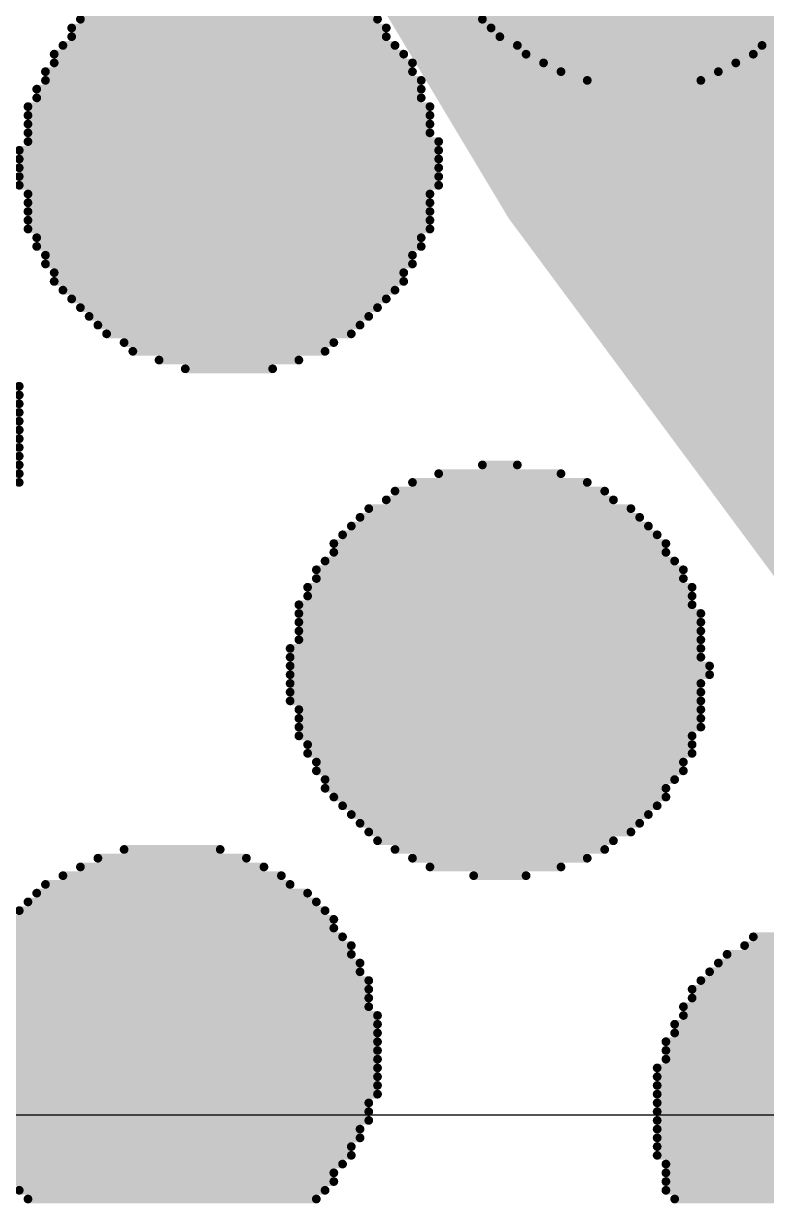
# Model space of a CAD drawing. Header units: inches. Extents: x 0 to 5455, y -5 to 5444.
# Drawn here: x 16.385 to 16.924, y 30.436 to 31.293 of the extents above; entities that cross this region are included whole.
import ezdxf

# ---------------------------------------------------------------- set-up
doc = ezdxf.new("R2010")
doc.units = ezdxf.units.IN
for name, color, linetype in [('Bottom Overlay', 54, 'Continuous'), ('PCBD Notes', 76, 'Continuous'), ('Top Layer', 1, 'Continuous')]:
    doc.layers.add(name, color=color, linetype=linetype)

# ---------------------------------------------------------------- blocks, each defined once
blk = doc.blocks.new('FIDUCIAL_IPC_7351A_31')
at = {"layer": 'PCBD Notes'}
blk.add_lwpolyline([(5, 0, 0.254, 0.254, 1), (-5, 0, 0.254, 0.254, 1)], format="xyseb", close=True, dxfattribs=at)
blk = doc.blocks.new('5394DE47_A0E8_4329_8464_7791B7C19310_33')
at = {"layer": 'Bottom Overlay'}
for points in [[(4.9863, -1.48295, 0.00635, 0.00635, 0), (4.71325, -1.48295, 0.00635, 0.00635, 0)], [(5.4562, -1.48295, 0.00635, 0.00635, 0), (5.24665, -1.48295, 0.00635, 0.00635, 0)], [(4.99265, -1.4893, 0.00635, 0.00635, 0), (4.71325, -1.4893, 0.00635, 0.00635, 0)], [(5.46255, -1.4893, 0.00635, 0.00635, 0), (5.2403, -1.4893, 0.00635, 0.00635, 0)], [(4.99265, -1.49565, 0.00635, 0.00635, 0), (4.7069, -1.49565, 0.00635, 0.00635, 0)], [(4.99265, -1.502, 0.00635, 0.00635, 0), (4.7069, -1.502, 0.00635, 0.00635, 0)], [(5.4689, -1.49565, 0.00635, 0.00635, 0), (5.23395, -1.49565, 0.00635, 0.00635, 0)], [(5.47525, -1.502, 0.00635, 0.00635, 0), (5.23395, -1.502, 0.00635, 0.00635, 0)], [(4.99265, -1.50835, 0.00635, 0.00635, 0), (4.7069, -1.50835, 0.00635, 0.00635, 0)], [(5.47525, -1.50835, 0.00635, 0.00635, 0), (5.2276, -1.50835, 0.00635, 0.00635, 0)], [(4.999, -1.5147, 0.00635, 0.00635, 0), (4.70055, -1.5147, 0.00635, 0.00635, 0)], [(5.4816, -1.5147, 0.00635, 0.00635, 0), (5.22125, -1.5147, 0.00635, 0.00635, 0)], [(4.999, -1.52105, 0.00635, 0.00635, 0), (4.70055, -1.52105, 0.00635, 0.00635, 0)], [(4.999, -1.5274, 0.00635, 0.00635, 0), (4.70055, -1.5274, 0.00635, 0.00635, 0)], [(5.48795, -1.5274, 0.00635, 0.00635, 0), (5.2149, -1.5274, 0.00635, 0.00635, 0)], [(5.48795, -1.52105, 0.00635, 0.00635, 0), (5.22125, -1.52105, 0.00635, 0.00635, 0)], [(4.999, -1.53375, 0.00635, 0.00635, 0), (4.70055, -1.53375, 0.00635, 0.00635, 0)], [(5.4943, -1.53375, 0.00635, 0.00635, 0), (5.2149, -1.53375, 0.00635, 0.00635, 0)], [(4.999, -1.5401, 0.00635, 0.00635, 0), (4.70055, -1.5401, 0.00635, 0.00635, 0)], [(5.4943, -1.5401, 0.00635, 0.00635, 0), (5.20855, -1.5401, 0.00635, 0.00635, 0)], [(4.999, -1.54645, 0.00635, 0.00635, 0), (4.70055, -1.54645, 0.00635, 0.00635, 0)], [(4.999, -1.5528, 0.00635, 0.00635, 0), (4.70055, -1.5528, 0.00635, 0.00635, 0)], [(5.4943, -1.54645, 0.00635, 0.00635, 0), (5.20855, -1.54645, 0.00635, 0.00635, 0)], [(5.50065, -1.5528, 0.00635, 0.00635, 0), (5.20855, -1.5528, 0.00635, 0.00635, 0)], [(4.999, -1.55915, 0.00635, 0.00635, 0), (4.70055, -1.55915, 0.00635, 0.00635, 0)], [(5.50065, -1.55915, 0.00635, 0.00635, 0), (5.2022, -1.55915, 0.00635, 0.00635, 0)], [(4.999, -1.5655, 0.00635, 0.00635, 0), (4.70055, -1.5655, 0.00635, 0.00635, 0)], [(4.999, -1.57185, 0.00635, 0.00635, 0), (4.70055, -1.57185, 0.00635, 0.00635, 0)], [(5.50065, -1.5655, 0.00635, 0.00635, 0), (5.2022, -1.5655, 0.00635, 0.00635, 0)], [(5.50065, -1.57185, 0.00635, 0.00635, 0), (5.2022, -1.57185, 0.00635, 0.00635, 0)], [(4.999, -1.5782, 0.00635, 0.00635, 0), (4.7069, -1.5782, 0.00635, 0.00635, 0)], [(5.50065, -1.5782, 0.00635, 0.00635, 0), (5.2022, -1.5782, 0.00635, 0.00635, 0)], [(4.99265, -1.58455, 0.00635, 0.00635, 0), (4.7069, -1.58455, 0.00635, 0.00635, 0)], [(5.50065, -1.58455, 0.00635, 0.00635, 0), (5.2022, -1.58455, 0.00635, 0.00635, 0)], [(4.99265, -1.5909, 0.00635, 0.00635, 0), (4.7069, -1.5909, 0.00635, 0.00635, 0)], [(4.99265, -1.59725, 0.00635, 0.00635, 0), (4.7069, -1.59725, 0.00635, 0.00635, 0)], [(5.50065, -1.5909, 0.00635, 0.00635, 0), (5.2022, -1.5909, 0.00635, 0.00635, 0)], [(5.50065, -1.59725, 0.00635, 0.00635, 0), (5.2022, -1.59725, 0.00635, 0.00635, 0)], [(4.9863, -1.6036, 0.00635, 0.00635, 0), (4.71325, -1.6036, 0.00635, 0.00635, 0)], [(5.50065, -1.6036, 0.00635, 0.00635, 0), (5.2022, -1.6036, 0.00635, 0.00635, 0)], [(4.9863, -1.60995, 0.00635, 0.00635, 0), (4.71325, -1.60995, 0.00635, 0.00635, 0)], [(5.50065, -1.60995, 0.00635, 0.00635, 0), (5.2022, -1.60995, 0.00635, 0.00635, 0)], [(4.97995, -1.6163, 0.00635, 0.00635, 0), (4.7196, -1.6163, 0.00635, 0.00635, 0)], [(4.97995, -1.62265, 0.00635, 0.00635, 0), (4.7196, -1.62265, 0.00635, 0.00635, 0)], [(5.50065, -1.6163, 0.00635, 0.00635, 0), (5.2022, -1.6163, 0.00635, 0.00635, 0)], [(5.50065, -1.62265, 0.00635, 0.00635, 0), (5.20855, -1.62265, 0.00635, 0.00635, 0)], [(4.9736, -1.629, 0.00635, 0.00635, 0), (4.72595, -1.629, 0.00635, 0.00635, 0)], [(5.50065, -1.629, 0.00635, 0.00635, 0), (5.20855, -1.629, 0.00635, 0.00635, 0)], [(4.9736, -1.63535, 0.00635, 0.00635, 0), (4.7323, -1.63535, 0.00635, 0.00635, 0)], [(5.4943, -1.63535, 0.00635, 0.00635, 0), (5.20855, -1.63535, 0.00635, 0.00635, 0)], [(4.96725, -1.6417, 0.00635, 0.00635, 0), (4.7323, -1.6417, 0.00635, 0.00635, 0)], [(4.9609, -1.64805, 0.00635, 0.00635, 0), (4.73865, -1.64805, 0.00635, 0.00635, 0)], [(5.4943, -1.6417, 0.00635, 0.00635, 0), (5.20855, -1.6417, 0.00635, 0.00635, 0)], [(5.4943, -1.64805, 0.00635, 0.00635, 0), (5.2149, -1.64805, 0.00635, 0.00635, 0)], [(4.95455, -1.6544, 0.00635, 0.00635, 0), (4.745, -1.6544, 0.00635, 0.00635, 0)], [(5.48795, -1.6544, 0.00635, 0.00635, 0), (5.2149, -1.6544, 0.00635, 0.00635, 0)], [(4.9482, -1.66075, 0.00635, 0.00635, 0), (4.75135, -1.66075, 0.00635, 0.00635, 0)], [(5.48795, -1.66075, 0.00635, 0.00635, 0), (5.22125, -1.66075, 0.00635, 0.00635, 0)], [(4.9355, -1.6671, 0.00635, 0.00635, 0), (4.76405, -1.6671, 0.00635, 0.00635, 0)], [(4.92915, -1.67345, 0.00635, 0.00635, 0), (4.7704, -1.67345, 0.00635, 0.00635, 0)], [(5.4816, -1.6671, 0.00635, 0.00635, 0), (5.22125, -1.6671, 0.00635, 0.00635, 0)], [(5.47525, -1.67345, 0.00635, 0.00635, 0), (5.2276, -1.67345, 0.00635, 0.00635, 0)], [(5.47525, -1.6798, 0.00635, 0.00635, 0), (5.23395, -1.6798, 0.00635, 0.00635, 0)], [(5.4689, -1.68615, 0.00635, 0.00635, 0), (5.23395, -1.68615, 0.00635, 0.00635, 0)], [(5.46255, -1.6925, 0.00635, 0.00635, 0), (5.2403, -1.6925, 0.00635, 0.00635, 0)], [(5.4562, -1.69885, 0.00635, 0.00635, 0), (5.24665, -1.69885, 0.00635, 0.00635, 0)], [(5.44985, -1.7052, 0.00635, 0.00635, 0), (5.253, -1.7052, 0.00635, 0.00635, 0)], [(5.4435, -1.71155, 0.00635, 0.00635, 0), (5.2657, -1.71155, 0.00635, 0.00635, 0)], [(5.1641, -1.72425, 0.00635, 0.00635, 0), (5.06885, -1.72425, 0.00635, 0.00635, 0)], [(5.13235, -1.7179, 0.00635, 0.00635, 0), (5.09425, -1.7179, 0.00635, 0.00635, 0)], [(5.4308, -1.7179, 0.00635, 0.00635, 0), (5.27205, -1.7179, 0.00635, 0.00635, 0)], [(5.4181, -1.72425, 0.00635, 0.00635, 0), (5.28475, -1.72425, 0.00635, 0.00635, 0)], [(5.1768, -1.7306, 0.00635, 0.00635, 0), (5.0498, -1.7306, 0.00635, 0.00635, 0)], [(5.4054, -1.7306, 0.00635, 0.00635, 0), (5.29745, -1.7306, 0.00635, 0.00635, 0)], [(5.2022, -1.7433, 0.00635, 0.00635, 0), (5.03075, -1.7433, 0.00635, 0.00635, 0)], [(5.1895, -1.73695, 0.00635, 0.00635, 0), (5.0371, -1.73695, 0.00635, 0.00635, 0)], [(5.38635, -1.73695, 0.00635, 0.00635, 0), (5.3165, -1.73695, 0.00635, 0.00635, 0)], [(5.20855, -1.74965, 0.00635, 0.00635, 0), (5.01805, -1.74965, 0.00635, 0.00635, 0)], [(5.2149, -1.756, 0.00635, 0.00635, 0), (5.0117, -1.756, 0.00635, 0.00635, 0)], [(5.2276, -1.7687, 0.00635, 0.00635, 0), (4.999, -1.7687, 0.00635, 0.00635, 0)], [(5.22125, -1.76235, 0.00635, 0.00635, 0), (5.00535, -1.76235, 0.00635, 0.00635, 0)], [(5.23395, -1.77505, 0.00635, 0.00635, 0), (4.99265, -1.77505, 0.00635, 0.00635, 0)], [(5.2403, -1.7814, 0.00635, 0.00635, 0), (4.99265, -1.7814, 0.00635, 0.00635, 0)], [(5.24665, -1.7941, 0.00635, 0.00635, 0), (4.97995, -1.7941, 0.00635, 0.00635, 0)], [(5.2403, -1.78775, 0.00635, 0.00635, 0), (4.9863, -1.78775, 0.00635, 0.00635, 0)], [(5.24665, -1.80045, 0.00635, 0.00635, 0), (4.97995, -1.80045, 0.00635, 0.00635, 0)], [(5.253, -1.8068, 0.00635, 0.00635, 0), (4.9736, -1.8068, 0.00635, 0.00635, 0)], [(5.253, -1.81315, 0.00635, 0.00635, 0), (4.9736, -1.81315, 0.00635, 0.00635, 0)], [(5.25935, -1.8195, 0.00635, 0.00635, 0), (4.9736, -1.8195, 0.00635, 0.00635, 0)], [(5.25935, -1.82585, 0.00635, 0.00635, 0), (4.96725, -1.82585, 0.00635, 0.00635, 0)], [(5.25935, -1.8322, 0.00635, 0.00635, 0), (4.96725, -1.8322, 0.00635, 0.00635, 0)], [(5.25935, -1.83855, 0.00635, 0.00635, 0), (4.96725, -1.83855, 0.00635, 0.00635, 0)], [(5.2657, -1.8449, 0.00635, 0.00635, 0), (4.96725, -1.8449, 0.00635, 0.00635, 0)], [(5.2657, -1.85125, 0.00635, 0.00635, 0), (4.96725, -1.85125, 0.00635, 0.00635, 0)], [(5.2657, -1.8576, 0.00635, 0.00635, 0), (4.96725, -1.8576, 0.00635, 0.00635, 0)], [(5.2657, -1.86395, 0.00635, 0.00635, 0), (4.9609, -1.86395, 0.00635, 0.00635, 0)], [(5.2657, -1.8703, 0.00635, 0.00635, 0), (4.9609, -1.8703, 0.00635, 0.00635, 0)], [(5.2657, -1.87665, 0.00635, 0.00635, 0), (4.96725, -1.87665, 0.00635, 0.00635, 0)], [(5.2657, -1.883, 0.00635, 0.00635, 0), (4.96725, -1.883, 0.00635, 0.00635, 0)], [(5.25935, -1.88935, 0.00635, 0.00635, 0), (4.96725, -1.88935, 0.00635, 0.00635, 0)], [(5.25935, -1.8957, 0.00635, 0.00635, 0), (4.96725, -1.8957, 0.00635, 0.00635, 0)], [(5.25935, -1.90205, 0.00635, 0.00635, 0), (4.96725, -1.90205, 0.00635, 0.00635, 0)], [(5.25935, -1.9084, 0.00635, 0.00635, 0), (4.96725, -1.9084, 0.00635, 0.00635, 0)], [(5.25935, -1.91475, 0.00635, 0.00635, 0), (4.9736, -1.91475, 0.00635, 0.00635, 0)], [(5.253, -1.9211, 0.00635, 0.00635, 0), (4.9736, -1.9211, 0.00635, 0.00635, 0)], [(5.253, -1.92745, 0.00635, 0.00635, 0), (4.9736, -1.92745, 0.00635, 0.00635, 0)], [(5.24665, -1.9338, 0.00635, 0.00635, 0), (4.97995, -1.9338, 0.00635, 0.00635, 0)], [(5.24665, -1.94015, 0.00635, 0.00635, 0), (4.97995, -1.94015, 0.00635, 0.00635, 0)], [(5.2403, -1.9465, 0.00635, 0.00635, 0), (4.9863, -1.9465, 0.00635, 0.00635, 0)], [(5.23395, -1.95285, 0.00635, 0.00635, 0), (4.99265, -1.95285, 0.00635, 0.00635, 0)], [(5.23395, -1.9592, 0.00635, 0.00635, 0), (4.99265, -1.9592, 0.00635, 0.00635, 0)], [(5.2276, -1.96555, 0.00635, 0.00635, 0), (4.999, -1.96555, 0.00635, 0.00635, 0)], [(5.22125, -1.9719, 0.00635, 0.00635, 0), (5.00535, -1.9719, 0.00635, 0.00635, 0)], [(5.2149, -1.97825, 0.00635, 0.00635, 0), (5.0117, -1.97825, 0.00635, 0.00635, 0)], [(5.20855, -1.9846, 0.00635, 0.00635, 0), (5.01805, -1.9846, 0.00635, 0.00635, 0)], [(5.19585, -1.99095, 0.00635, 0.00635, 0), (5.03075, -1.99095, 0.00635, 0.00635, 0)], [(5.1895, -1.9973, 0.00635, 0.00635, 0), (5.0371, -1.9973, 0.00635, 0.00635, 0)], [(5.1768, -2.00365, 0.00635, 0.00635, 0), (5.0498, -2.00365, 0.00635, 0.00635, 0)], [(5.75465, -2.00365, 0.00635, 0.00635, 0), (5.46255, -2.00365, 0.00635, 0.00635, 0)], [(5.15775, -2.01, 0.00635, 0.00635, 0), (5.06885, -2.01, 0.00635, 0.00635, 0)], [(5.126, -2.01635, 0.00635, 0.00635, 0), (5.1006, -2.01635, 0.00635, 0.00635, 0)], [(5.761, -2.01, 0.00635, 0.00635, 0), (5.46255, -2.01, 0.00635, 0.00635, 0)], [(5.761, -2.01635, 0.00635, 0.00635, 0), (5.46255, -2.01635, 0.00635, 0.00635, 0)], [(5.761, -2.0227, 0.00635, 0.00635, 0), (5.46255, -2.0227, 0.00635, 0.00635, 0)], [(5.761, -2.02905, 0.00635, 0.00635, 0), (5.46255, -2.02905, 0.00635, 0.00635, 0)], [(5.761, -2.0354, 0.00635, 0.00635, 0), (5.46255, -2.0354, 0.00635, 0.00635, 0)], [(5.761, -2.04175, 0.00635, 0.00635, 0), (5.46255, -2.04175, 0.00635, 0.00635, 0)], [(5.761, -2.0481, 0.00635, 0.00635, 0), (5.46255, -2.0481, 0.00635, 0.00635, 0)], [(5.761, -2.05445, 0.00635, 0.00635, 0), (5.46255, -2.05445, 0.00635, 0.00635, 0)], [(5.761, -2.0608, 0.00635, 0.00635, 0), (5.46255, -2.0608, 0.00635, 0.00635, 0)], [(5.761, -2.06715, 0.00635, 0.00635, 0), (5.46255, -2.06715, 0.00635, 0.00635, 0)], [(5.75465, -2.0735, 0.00635, 0.00635, 0), (5.46255, -2.0735, 0.00635, 0.00635, 0)], [(5.3419, -2.0862, 0.00635, 0.00635, 0), (5.2784, -2.0862, 0.00635, 0.00635, 0)], [(5.36095, -2.09255, 0.00635, 0.00635, 0), (5.25935, -2.09255, 0.00635, 0.00635, 0)], [(5.38, -2.0989, 0.00635, 0.00635, 0), (5.2403, -2.0989, 0.00635, 0.00635, 0)], [(5.39905, -2.1116, 0.00635, 0.00635, 0), (5.22125, -2.1116, 0.00635, 0.00635, 0)], [(5.38635, -2.10525, 0.00635, 0.00635, 0), (5.23395, -2.10525, 0.00635, 0.00635, 0)], [(5.4054, -2.11795, 0.00635, 0.00635, 0), (5.2149, -2.11795, 0.00635, 0.00635, 0)], [(5.41175, -2.1243, 0.00635, 0.00635, 0), (5.20855, -2.1243, 0.00635, 0.00635, 0)], [(5.42445, -2.137, 0.00635, 0.00635, 0), (5.19585, -2.137, 0.00635, 0.00635, 0)], [(5.4181, -2.13065, 0.00635, 0.00635, 0), (5.2022, -2.13065, 0.00635, 0.00635, 0)], [(5.4308, -2.14335, 0.00635, 0.00635, 0), (5.1895, -2.14335, 0.00635, 0.00635, 0)], [(5.43715, -2.1497, 0.00635, 0.00635, 0), (5.18315, -2.1497, 0.00635, 0.00635, 0)], [(5.4435, -2.1624, 0.00635, 0.00635, 0), (5.1768, -2.1624, 0.00635, 0.00635, 0)], [(5.43715, -2.15605, 0.00635, 0.00635, 0), (5.18315, -2.15605, 0.00635, 0.00635, 0)], [(5.4435, -2.16875, 0.00635, 0.00635, 0), (5.1768, -2.16875, 0.00635, 0.00635, 0)], [(5.44985, -2.1751, 0.00635, 0.00635, 0), (5.17045, -2.1751, 0.00635, 0.00635, 0)], [(5.4562, -2.1878, 0.00635, 0.00635, 0), (5.1641, -2.1878, 0.00635, 0.00635, 0)], [(5.44985, -2.18145, 0.00635, 0.00635, 0), (5.17045, -2.18145, 0.00635, 0.00635, 0)], [(5.4562, -2.19415, 0.00635, 0.00635, 0), (5.1641, -2.19415, 0.00635, 0.00635, 0)], [(5.4562, -2.2005, 0.00635, 0.00635, 0), (5.1641, -2.2005, 0.00635, 0.00635, 0)], [(5.4562, -2.20685, 0.00635, 0.00635, 0), (5.1641, -2.20685, 0.00635, 0.00635, 0)], [(5.4562, -2.2132, 0.00635, 0.00635, 0), (5.1641, -2.2132, 0.00635, 0.00635, 0)], [(5.46255, -2.21955, 0.00635, 0.00635, 0), (5.15775, -2.21955, 0.00635, 0.00635, 0)], [(5.46255, -2.2259, 0.00635, 0.00635, 0), (5.15775, -2.2259, 0.00635, 0.00635, 0)], [(5.46255, -2.23225, 0.00635, 0.00635, 0), (5.15775, -2.23225, 0.00635, 0.00635, 0)], [(5.46255, -2.2386, 0.00635, 0.00635, 0), (5.15775, -2.2386, 0.00635, 0.00635, 0)], [(5.46255, -2.24495, 0.00635, 0.00635, 0), (5.15775, -2.24495, 0.00635, 0.00635, 0)], [(5.4562, -2.2513, 0.00635, 0.00635, 0), (5.15775, -2.2513, 0.00635, 0.00635, 0)], [(5.4562, -2.25765, 0.00635, 0.00635, 0), (5.1641, -2.25765, 0.00635, 0.00635, 0)], [(5.4562, -2.264, 0.00635, 0.00635, 0), (5.1641, -2.264, 0.00635, 0.00635, 0)], [(5.4562, -2.27035, 0.00635, 0.00635, 0), (5.1641, -2.27035, 0.00635, 0.00635, 0)], [(5.4562, -2.2767, 0.00635, 0.00635, 0), (5.1641, -2.2767, 0.00635, 0.00635, 0)], [(5.44985, -2.28305, 0.00635, 0.00635, 0), (5.17045, -2.28305, 0.00635, 0.00635, 0)], [(5.44985, -2.2894, 0.00635, 0.00635, 0), (5.17045, -2.2894, 0.00635, 0.00635, 0)], [(5.0498, -2.29575, 0.00635, 0.00635, 0), (4.96725, -2.29575, 0.00635, 0.00635, 0)], [(5.4435, -2.29575, 0.00635, 0.00635, 0), (5.17045, -2.29575, 0.00635, 0.00635, 0)], [(5.08155, -2.30845, 0.00635, 0.00635, 0), (4.94185, -2.30845, 0.00635, 0.00635, 0)], [(5.06885, -2.3021, 0.00635, 0.00635, 0), (4.95455, -2.3021, 0.00635, 0.00635, 0)], [(5.4435, -2.3021, 0.00635, 0.00635, 0), (5.1768, -2.3021, 0.00635, 0.00635, 0)], [(5.43715, -2.30845, 0.00635, 0.00635, 0), (5.1768, -2.30845, 0.00635, 0.00635, 0)], [(5.09425, -2.3148, 0.00635, 0.00635, 0), (4.92915, -2.3148, 0.00635, 0.00635, 0)], [(5.43715, -2.3148, 0.00635, 0.00635, 0), (5.18315, -2.3148, 0.00635, 0.00635, 0)], [(5.1006, -2.32115, 0.00635, 0.00635, 0), (4.9228, -2.32115, 0.00635, 0.00635, 0)], [(5.4308, -2.32115, 0.00635, 0.00635, 0), (5.1895, -2.32115, 0.00635, 0.00635, 0)], [(5.11965, -2.33385, 0.00635, 0.00635, 0), (4.90375, -2.33385, 0.00635, 0.00635, 0)], [(5.1133, -2.3275, 0.00635, 0.00635, 0), (4.9101, -2.3275, 0.00635, 0.00635, 0)], [(5.42445, -2.3275, 0.00635, 0.00635, 0), (5.19585, -2.3275, 0.00635, 0.00635, 0)], [(5.42445, -2.33385, 0.00635, 0.00635, 0), (5.19585, -2.33385, 0.00635, 0.00635, 0)], [(5.126, -2.3402, 0.00635, 0.00635, 0), (4.8974, -2.3402, 0.00635, 0.00635, 0)], [(5.4181, -2.3402, 0.00635, 0.00635, 0), (5.2022, -2.3402, 0.00635, 0.00635, 0)]]:
    blk.add_lwpolyline(points, format="xyseb", dxfattribs=at)
for points in [[(4.98471, -1.48295, 0.00317, 0.00317, 1), (4.98789, -1.48295, 0.00317, 0.00317, 1)], [(5.24506, -1.48295, 0.00317, 0.00317, 1), (5.24824, -1.48295, 0.00317, 0.00317, 1)], [(5.45461, -1.48295, 0.00317, 0.00317, 1), (5.45779, -1.48295, 0.00317, 0.00317, 1)], [(4.99106, -1.4893, 0.00317, 0.00317, 1), (4.99424, -1.4893, 0.00317, 0.00317, 1)], [(5.23871, -1.4893, 0.00317, 0.00317, 1), (5.24189, -1.4893, 0.00317, 0.00317, 1)], [(5.46096, -1.4893, 0.00317, 0.00317, 1), (5.46414, -1.4893, 0.00317, 0.00317, 1)], [(4.99106, -1.49565, 0.00317, 0.00317, 1), (4.99424, -1.49565, 0.00317, 0.00317, 1)], [(4.99106, -1.502, 0.00317, 0.00317, 1), (4.99424, -1.502, 0.00317, 0.00317, 1)], [(5.23236, -1.49565, 0.00317, 0.00317, 1), (5.23554, -1.49565, 0.00317, 0.00317, 1)], [(5.23236, -1.502, 0.00317, 0.00317, 1), (5.23554, -1.502, 0.00317, 0.00317, 1)], [(4.99106, -1.50835, 0.00317, 0.00317, 1), (4.99424, -1.50835, 0.00317, 0.00317, 1)], [(5.22601, -1.50835, 0.00317, 0.00317, 1), (5.22919, -1.50835, 0.00317, 0.00317, 1)], [(4.99741, -1.5147, 0.00317, 0.00317, 1), (5.00059, -1.5147, 0.00317, 0.00317, 1)], [(5.21966, -1.5147, 0.00317, 0.00317, 1), (5.22284, -1.5147, 0.00317, 0.00317, 1)], [(4.99741, -1.52105, 0.00317, 0.00317, 1), (5.00059, -1.52105, 0.00317, 0.00317, 1)], [(4.99741, -1.5274, 0.00317, 0.00317, 1), (5.00059, -1.5274, 0.00317, 0.00317, 1)], [(5.21331, -1.5274, 0.00317, 0.00317, 1), (5.21649, -1.5274, 0.00317, 0.00317, 1)], [(5.21966, -1.52105, 0.00317, 0.00317, 1), (5.22284, -1.52105, 0.00317, 0.00317, 1)], [(4.99741, -1.53375, 0.00317, 0.00317, 1), (5.00059, -1.53375, 0.00317, 0.00317, 1)], [(5.21331, -1.53375, 0.00317, 0.00317, 1), (5.21649, -1.53375, 0.00317, 0.00317, 1)], [(4.99741, -1.5401, 0.00317, 0.00317, 1), (5.00059, -1.5401, 0.00317, 0.00317, 1)], [(5.20696, -1.5401, 0.00317, 0.00317, 1), (5.21014, -1.5401, 0.00317, 0.00317, 1)], [(4.99741, -1.54645, 0.00317, 0.00317, 1), (5.00059, -1.54645, 0.00317, 0.00317, 1)], [(4.99741, -1.5528, 0.00317, 0.00317, 1), (5.00059, -1.5528, 0.00317, 0.00317, 1)], [(5.20696, -1.54645, 0.00317, 0.00317, 1), (5.21014, -1.54645, 0.00317, 0.00317, 1)], [(5.20696, -1.5528, 0.00317, 0.00317, 1), (5.21014, -1.5528, 0.00317, 0.00317, 1)], [(4.99741, -1.55915, 0.00317, 0.00317, 1), (5.00059, -1.55915, 0.00317, 0.00317, 1)], [(5.20061, -1.55915, 0.00317, 0.00317, 1), (5.20379, -1.55915, 0.00317, 0.00317, 1)], [(4.99741, -1.5655, 0.00317, 0.00317, 1), (5.00059, -1.5655, 0.00317, 0.00317, 1)], [(4.99741, -1.57185, 0.00317, 0.00317, 1), (5.00059, -1.57185, 0.00317, 0.00317, 1)], [(5.20061, -1.5655, 0.00317, 0.00317, 1), (5.20379, -1.5655, 0.00317, 0.00317, 1)], [(5.20061, -1.57185, 0.00317, 0.00317, 1), (5.20379, -1.57185, 0.00317, 0.00317, 1)], [(4.99741, -1.5782, 0.00317, 0.00317, 1), (5.00059, -1.5782, 0.00317, 0.00317, 1)], [(5.20061, -1.5782, 0.00317, 0.00317, 1), (5.20379, -1.5782, 0.00317, 0.00317, 1)], [(4.99106, -1.58455, 0.00317, 0.00317, 1), (4.99424, -1.58455, 0.00317, 0.00317, 1)], [(5.20061, -1.58455, 0.00317, 0.00317, 1), (5.20379, -1.58455, 0.00317, 0.00317, 1)], [(4.99106, -1.5909, 0.00317, 0.00317, 1), (4.99424, -1.5909, 0.00317, 0.00317, 1)], [(4.99106, -1.59725, 0.00317, 0.00317, 1), (4.99424, -1.59725, 0.00317, 0.00317, 1)], [(5.20061, -1.5909, 0.00317, 0.00317, 1), (5.20379, -1.5909, 0.00317, 0.00317, 1)], [(5.20061, -1.59725, 0.00317, 0.00317, 1), (5.20379, -1.59725, 0.00317, 0.00317, 1)], [(4.98471, -1.6036, 0.00317, 0.00317, 1), (4.98789, -1.6036, 0.00317, 0.00317, 1)], [(5.20061, -1.6036, 0.00317, 0.00317, 1), (5.20379, -1.6036, 0.00317, 0.00317, 1)], [(4.98471, -1.60995, 0.00317, 0.00317, 1), (4.98789, -1.60995, 0.00317, 0.00317, 1)], [(5.20061, -1.60995, 0.00317, 0.00317, 1), (5.20379, -1.60995, 0.00317, 0.00317, 1)], [(4.97836, -1.6163, 0.00317, 0.00317, 1), (4.98154, -1.6163, 0.00317, 0.00317, 1)], [(4.97836, -1.62265, 0.00317, 0.00317, 1), (4.98154, -1.62265, 0.00317, 0.00317, 1)], [(5.20061, -1.6163, 0.00317, 0.00317, 1), (5.20379, -1.6163, 0.00317, 0.00317, 1)], [(5.20696, -1.62265, 0.00317, 0.00317, 1), (5.21014, -1.62265, 0.00317, 0.00317, 1)], [(4.97201, -1.629, 0.00317, 0.00317, 1), (4.97519, -1.629, 0.00317, 0.00317, 1)], [(5.20696, -1.629, 0.00317, 0.00317, 1), (5.21014, -1.629, 0.00317, 0.00317, 1)], [(4.97201, -1.63535, 0.00317, 0.00317, 1), (4.97519, -1.63535, 0.00317, 0.00317, 1)], [(5.20696, -1.63535, 0.00317, 0.00317, 1), (5.21014, -1.63535, 0.00317, 0.00317, 1)], [(4.95931, -1.64805, 0.00317, 0.00317, 1), (4.96249, -1.64805, 0.00317, 0.00317, 1)], [(4.96566, -1.6417, 0.00317, 0.00317, 1), (4.96884, -1.6417, 0.00317, 0.00317, 1)], [(5.20696, -1.6417, 0.00317, 0.00317, 1), (5.21014, -1.6417, 0.00317, 0.00317, 1)], [(5.21331, -1.64805, 0.00317, 0.00317, 1), (5.21649, -1.64805, 0.00317, 0.00317, 1)], [(4.95296, -1.6544, 0.00317, 0.00317, 1), (4.95614, -1.6544, 0.00317, 0.00317, 1)], [(5.21331, -1.6544, 0.00317, 0.00317, 1), (5.21649, -1.6544, 0.00317, 0.00317, 1)], [(4.94661, -1.66075, 0.00317, 0.00317, 1), (4.94979, -1.66075, 0.00317, 0.00317, 1)], [(5.21966, -1.66075, 0.00317, 0.00317, 1), (5.22284, -1.66075, 0.00317, 0.00317, 1)], [(4.92756, -1.67345, 0.00317, 0.00317, 1), (4.93074, -1.67345, 0.00317, 0.00317, 1)], [(4.93391, -1.6671, 0.00317, 0.00317, 1), (4.93709, -1.6671, 0.00317, 0.00317, 1)], [(5.21966, -1.6671, 0.00317, 0.00317, 1), (5.22284, -1.6671, 0.00317, 0.00317, 1)], [(5.22601, -1.67345, 0.00317, 0.00317, 1), (5.22919, -1.67345, 0.00317, 0.00317, 1)], [(5.23236, -1.6798, 0.00317, 0.00317, 1), (5.23554, -1.6798, 0.00317, 0.00317, 1)], [(5.23236, -1.68615, 0.00317, 0.00317, 1), (5.23554, -1.68615, 0.00317, 0.00317, 1)], [(5.23871, -1.6925, 0.00317, 0.00317, 1), (5.24189, -1.6925, 0.00317, 0.00317, 1)], [(5.24506, -1.69885, 0.00317, 0.00317, 1), (5.24824, -1.69885, 0.00317, 0.00317, 1)], [(5.45461, -1.69885, 0.00317, 0.00317, 1), (5.45779, -1.69885, 0.00317, 0.00317, 1)], [(5.46096, -1.6925, 0.00317, 0.00317, 1), (5.46414, -1.6925, 0.00317, 0.00317, 1)], [(5.25141, -1.7052, 0.00317, 0.00317, 1), (5.25459, -1.7052, 0.00317, 0.00317, 1)], [(5.44826, -1.7052, 0.00317, 0.00317, 1), (5.45144, -1.7052, 0.00317, 0.00317, 1)], [(5.26411, -1.71155, 0.00317, 0.00317, 1), (5.26729, -1.71155, 0.00317, 0.00317, 1)], [(5.44191, -1.71155, 0.00317, 0.00317, 1), (5.44509, -1.71155, 0.00317, 0.00317, 1)], [(5.06726, -1.72425, 0.00317, 0.00317, 1), (5.07044, -1.72425, 0.00317, 0.00317, 1)], [(5.09266, -1.7179, 0.00317, 0.00317, 1), (5.09584, -1.7179, 0.00317, 0.00317, 1)], [(5.13076, -1.7179, 0.00317, 0.00317, 1), (5.13394, -1.7179, 0.00317, 0.00317, 1)], [(5.16251, -1.72425, 0.00317, 0.00317, 1), (5.16569, -1.72425, 0.00317, 0.00317, 1)], [(5.27046, -1.7179, 0.00317, 0.00317, 1), (5.27364, -1.7179, 0.00317, 0.00317, 1)], [(5.28316, -1.72425, 0.00317, 0.00317, 1), (5.28634, -1.72425, 0.00317, 0.00317, 1)], [(5.41651, -1.72425, 0.00317, 0.00317, 1), (5.41969, -1.72425, 0.00317, 0.00317, 1)], [(5.42921, -1.7179, 0.00317, 0.00317, 1), (5.43239, -1.7179, 0.00317, 0.00317, 1)], [(5.04821, -1.7306, 0.00317, 0.00317, 1), (5.05139, -1.7306, 0.00317, 0.00317, 1)], [(5.17521, -1.7306, 0.00317, 0.00317, 1), (5.17839, -1.7306, 0.00317, 0.00317, 1)], [(5.29586, -1.7306, 0.00317, 0.00317, 1), (5.29904, -1.7306, 0.00317, 0.00317, 1)], [(5.40381, -1.7306, 0.00317, 0.00317, 1), (5.40699, -1.7306, 0.00317, 0.00317, 1)], [(5.02916, -1.7433, 0.00317, 0.00317, 1), (5.03234, -1.7433, 0.00317, 0.00317, 1)], [(5.03551, -1.73695, 0.00317, 0.00317, 1), (5.03869, -1.73695, 0.00317, 0.00317, 1)], [(5.18791, -1.73695, 0.00317, 0.00317, 1), (5.19109, -1.73695, 0.00317, 0.00317, 1)], [(5.20061, -1.7433, 0.00317, 0.00317, 1), (5.20379, -1.7433, 0.00317, 0.00317, 1)], [(5.31491, -1.73695, 0.00317, 0.00317, 1), (5.31809, -1.73695, 0.00317, 0.00317, 1)], [(5.38476, -1.73695, 0.00317, 0.00317, 1), (5.38794, -1.73695, 0.00317, 0.00317, 1)], [(5.01646, -1.74965, 0.00317, 0.00317, 1), (5.01964, -1.74965, 0.00317, 0.00317, 1)], [(5.20696, -1.74965, 0.00317, 0.00317, 1), (5.21014, -1.74965, 0.00317, 0.00317, 1)], [(5.01011, -1.756, 0.00317, 0.00317, 1), (5.01329, -1.756, 0.00317, 0.00317, 1)], [(5.21331, -1.756, 0.00317, 0.00317, 1), (5.21649, -1.756, 0.00317, 0.00317, 1)], [(4.99741, -1.7687, 0.00317, 0.00317, 1), (5.00059, -1.7687, 0.00317, 0.00317, 1)], [(5.00376, -1.76235, 0.00317, 0.00317, 1), (5.00694, -1.76235, 0.00317, 0.00317, 1)], [(5.21966, -1.76235, 0.00317, 0.00317, 1), (5.22284, -1.76235, 0.00317, 0.00317, 1)], [(5.22601, -1.7687, 0.00317, 0.00317, 1), (5.22919, -1.7687, 0.00317, 0.00317, 1)], [(4.99106, -1.77505, 0.00317, 0.00317, 1), (4.99424, -1.77505, 0.00317, 0.00317, 1)], [(5.23236, -1.77505, 0.00317, 0.00317, 1), (5.23554, -1.77505, 0.00317, 0.00317, 1)], [(4.99106, -1.7814, 0.00317, 0.00317, 1), (4.99424, -1.7814, 0.00317, 0.00317, 1)], [(5.23871, -1.7814, 0.00317, 0.00317, 1), (5.24189, -1.7814, 0.00317, 0.00317, 1)], [(4.97836, -1.7941, 0.00317, 0.00317, 1), (4.98154, -1.7941, 0.00317, 0.00317, 1)], [(4.98471, -1.78775, 0.00317, 0.00317, 1), (4.98789, -1.78775, 0.00317, 0.00317, 1)], [(5.23871, -1.78775, 0.00317, 0.00317, 1), (5.24189, -1.78775, 0.00317, 0.00317, 1)], [(5.24506, -1.7941, 0.00317, 0.00317, 1), (5.24824, -1.7941, 0.00317, 0.00317, 1)], [(4.97836, -1.80045, 0.00317, 0.00317, 1), (4.98154, -1.80045, 0.00317, 0.00317, 1)], [(5.24506, -1.80045, 0.00317, 0.00317, 1), (5.24824, -1.80045, 0.00317, 0.00317, 1)], [(4.97201, -1.8068, 0.00317, 0.00317, 1), (4.97519, -1.8068, 0.00317, 0.00317, 1)], [(5.25141, -1.8068, 0.00317, 0.00317, 1), (5.25459, -1.8068, 0.00317, 0.00317, 1)], [(4.97201, -1.81315, 0.00317, 0.00317, 1), (4.97519, -1.81315, 0.00317, 0.00317, 1)], [(4.97201, -1.8195, 0.00317, 0.00317, 1), (4.97519, -1.8195, 0.00317, 0.00317, 1)], [(5.25141, -1.81315, 0.00317, 0.00317, 1), (5.25459, -1.81315, 0.00317, 0.00317, 1)], [(5.25776, -1.8195, 0.00317, 0.00317, 1), (5.26094, -1.8195, 0.00317, 0.00317, 1)], [(4.96566, -1.82585, 0.00317, 0.00317, 1), (4.96884, -1.82585, 0.00317, 0.00317, 1)], [(5.25776, -1.82585, 0.00317, 0.00317, 1), (5.26094, -1.82585, 0.00317, 0.00317, 1)], [(4.96566, -1.8322, 0.00317, 0.00317, 1), (4.96884, -1.8322, 0.00317, 0.00317, 1)], [(5.25776, -1.8322, 0.00317, 0.00317, 1), (5.26094, -1.8322, 0.00317, 0.00317, 1)], [(4.96566, -1.83855, 0.00317, 0.00317, 1), (4.96884, -1.83855, 0.00317, 0.00317, 1)], [(4.96566, -1.8449, 0.00317, 0.00317, 1), (4.96884, -1.8449, 0.00317, 0.00317, 1)], [(5.25776, -1.83855, 0.00317, 0.00317, 1), (5.26094, -1.83855, 0.00317, 0.00317, 1)], [(5.26411, -1.8449, 0.00317, 0.00317, 1), (5.26729, -1.8449, 0.00317, 0.00317, 1)], [(4.96566, -1.85125, 0.00317, 0.00317, 1), (4.96884, -1.85125, 0.00317, 0.00317, 1)], [(5.26411, -1.85125, 0.00317, 0.00317, 1), (5.26729, -1.85125, 0.00317, 0.00317, 1)], [(4.96566, -1.8576, 0.00317, 0.00317, 1), (4.96884, -1.8576, 0.00317, 0.00317, 1)], [(5.26411, -1.8576, 0.00317, 0.00317, 1), (5.26729, -1.8576, 0.00317, 0.00317, 1)], [(4.95931, -1.86395, 0.00317, 0.00317, 1), (4.96249, -1.86395, 0.00317, 0.00317, 1)], [(4.95931, -1.8703, 0.00317, 0.00317, 1), (4.96249, -1.8703, 0.00317, 0.00317, 1)], [(5.26411, -1.86395, 0.00317, 0.00317, 1), (5.26729, -1.86395, 0.00317, 0.00317, 1)], [(5.26411, -1.8703, 0.00317, 0.00317, 1), (5.26729, -1.8703, 0.00317, 0.00317, 1)], [(4.96566, -1.87665, 0.00317, 0.00317, 1), (4.96884, -1.87665, 0.00317, 0.00317, 1)], [(5.26411, -1.87665, 0.00317, 0.00317, 1), (5.26729, -1.87665, 0.00317, 0.00317, 1)], [(4.96566, -1.883, 0.00317, 0.00317, 1), (4.96884, -1.883, 0.00317, 0.00317, 1)], [(5.26411, -1.883, 0.00317, 0.00317, 1), (5.26729, -1.883, 0.00317, 0.00317, 1)], [(4.96566, -1.88935, 0.00317, 0.00317, 1), (4.96884, -1.88935, 0.00317, 0.00317, 1)], [(4.96566, -1.8957, 0.00317, 0.00317, 1), (4.96884, -1.8957, 0.00317, 0.00317, 1)], [(5.25776, -1.88935, 0.00317, 0.00317, 1), (5.26094, -1.88935, 0.00317, 0.00317, 1)], [(5.25776, -1.8957, 0.00317, 0.00317, 1), (5.26094, -1.8957, 0.00317, 0.00317, 1)], [(4.96566, -1.90205, 0.00317, 0.00317, 1), (4.96884, -1.90205, 0.00317, 0.00317, 1)], [(5.25776, -1.90205, 0.00317, 0.00317, 1), (5.26094, -1.90205, 0.00317, 0.00317, 1)], [(4.96566, -1.9084, 0.00317, 0.00317, 1), (4.96884, -1.9084, 0.00317, 0.00317, 1)], [(4.97201, -1.91475, 0.00317, 0.00317, 1), (4.97519, -1.91475, 0.00317, 0.00317, 1)], [(5.25776, -1.9084, 0.00317, 0.00317, 1), (5.26094, -1.9084, 0.00317, 0.00317, 1)], [(5.25776, -1.91475, 0.00317, 0.00317, 1), (5.26094, -1.91475, 0.00317, 0.00317, 1)], [(4.97201, -1.9211, 0.00317, 0.00317, 1), (4.97519, -1.9211, 0.00317, 0.00317, 1)], [(5.25141, -1.9211, 0.00317, 0.00317, 1), (5.25459, -1.9211, 0.00317, 0.00317, 1)], [(4.97201, -1.92745, 0.00317, 0.00317, 1), (4.97519, -1.92745, 0.00317, 0.00317, 1)], [(5.25141, -1.92745, 0.00317, 0.00317, 1), (5.25459, -1.92745, 0.00317, 0.00317, 1)], [(4.97836, -1.9338, 0.00317, 0.00317, 1), (4.98154, -1.9338, 0.00317, 0.00317, 1)], [(4.97836, -1.94015, 0.00317, 0.00317, 1), (4.98154, -1.94015, 0.00317, 0.00317, 1)], [(5.24506, -1.9338, 0.00317, 0.00317, 1), (5.24824, -1.9338, 0.00317, 0.00317, 1)], [(5.24506, -1.94015, 0.00317, 0.00317, 1), (5.24824, -1.94015, 0.00317, 0.00317, 1)], [(4.98471, -1.9465, 0.00317, 0.00317, 1), (4.98789, -1.9465, 0.00317, 0.00317, 1)], [(5.23871, -1.9465, 0.00317, 0.00317, 1), (5.24189, -1.9465, 0.00317, 0.00317, 1)], [(4.99106, -1.95285, 0.00317, 0.00317, 1), (4.99424, -1.95285, 0.00317, 0.00317, 1)], [(5.23236, -1.95285, 0.00317, 0.00317, 1), (5.23554, -1.95285, 0.00317, 0.00317, 1)], [(4.99106, -1.9592, 0.00317, 0.00317, 1), (4.99424, -1.9592, 0.00317, 0.00317, 1)], [(4.99741, -1.96555, 0.00317, 0.00317, 1), (5.00059, -1.96555, 0.00317, 0.00317, 1)], [(5.22601, -1.96555, 0.00317, 0.00317, 1), (5.22919, -1.96555, 0.00317, 0.00317, 1)], [(5.23236, -1.9592, 0.00317, 0.00317, 1), (5.23554, -1.9592, 0.00317, 0.00317, 1)], [(5.00376, -1.9719, 0.00317, 0.00317, 1), (5.00694, -1.9719, 0.00317, 0.00317, 1)], [(5.21966, -1.9719, 0.00317, 0.00317, 1), (5.22284, -1.9719, 0.00317, 0.00317, 1)], [(5.01011, -1.97825, 0.00317, 0.00317, 1), (5.01329, -1.97825, 0.00317, 0.00317, 1)], [(5.21331, -1.97825, 0.00317, 0.00317, 1), (5.21649, -1.97825, 0.00317, 0.00317, 1)], [(5.01646, -1.9846, 0.00317, 0.00317, 1), (5.01964, -1.9846, 0.00317, 0.00317, 1)], [(5.02916, -1.99095, 0.00317, 0.00317, 1), (5.03234, -1.99095, 0.00317, 0.00317, 1)], [(5.19426, -1.99095, 0.00317, 0.00317, 1), (5.19744, -1.99095, 0.00317, 0.00317, 1)], [(5.20696, -1.9846, 0.00317, 0.00317, 1), (5.21014, -1.9846, 0.00317, 0.00317, 1)], [(5.03551, -1.9973, 0.00317, 0.00317, 1), (5.03869, -1.9973, 0.00317, 0.00317, 1)], [(5.18791, -1.9973, 0.00317, 0.00317, 1), (5.19109, -1.9973, 0.00317, 0.00317, 1)], [(5.04821, -2.00365, 0.00317, 0.00317, 1), (5.05139, -2.00365, 0.00317, 0.00317, 1)], [(5.17521, -2.00365, 0.00317, 0.00317, 1), (5.17839, -2.00365, 0.00317, 0.00317, 1)], [(5.46096, -2.00365, 0.00317, 0.00317, 1), (5.46414, -2.00365, 0.00317, 0.00317, 1)], [(5.06726, -2.01, 0.00317, 0.00317, 1), (5.07044, -2.01, 0.00317, 0.00317, 1)], [(5.09901, -2.01635, 0.00317, 0.00317, 1), (5.10219, -2.01635, 0.00317, 0.00317, 1)], [(5.12441, -2.01635, 0.00317, 0.00317, 1), (5.12759, -2.01635, 0.00317, 0.00317, 1)], [(5.15616, -2.01, 0.00317, 0.00317, 1), (5.15934, -2.01, 0.00317, 0.00317, 1)], [(5.46096, -2.01, 0.00317, 0.00317, 1), (5.46414, -2.01, 0.00317, 0.00317, 1)], [(5.46096, -2.01635, 0.00317, 0.00317, 1), (5.46414, -2.01635, 0.00317, 0.00317, 1)], [(5.46096, -2.0227, 0.00317, 0.00317, 1), (5.46414, -2.0227, 0.00317, 0.00317, 1)], [(5.46096, -2.02905, 0.00317, 0.00317, 1), (5.46414, -2.02905, 0.00317, 0.00317, 1)], [(5.46096, -2.0354, 0.00317, 0.00317, 1), (5.46414, -2.0354, 0.00317, 0.00317, 1)], [(5.46096, -2.04175, 0.00317, 0.00317, 1), (5.46414, -2.04175, 0.00317, 0.00317, 1)], [(5.46096, -2.0481, 0.00317, 0.00317, 1), (5.46414, -2.0481, 0.00317, 0.00317, 1)], [(5.46096, -2.05445, 0.00317, 0.00317, 1), (5.46414, -2.05445, 0.00317, 0.00317, 1)], [(5.46096, -2.0608, 0.00317, 0.00317, 1), (5.46414, -2.0608, 0.00317, 0.00317, 1)], [(5.46096, -2.06715, 0.00317, 0.00317, 1), (5.46414, -2.06715, 0.00317, 0.00317, 1)], [(5.46096, -2.0735, 0.00317, 0.00317, 1), (5.46414, -2.0735, 0.00317, 0.00317, 1)], [(5.27681, -2.0862, 0.00317, 0.00317, 1), (5.27999, -2.0862, 0.00317, 0.00317, 1)], [(5.34031, -2.0862, 0.00317, 0.00317, 1), (5.34349, -2.0862, 0.00317, 0.00317, 1)], [(5.25776, -2.09255, 0.00317, 0.00317, 1), (5.26094, -2.09255, 0.00317, 0.00317, 1)], [(5.35936, -2.09255, 0.00317, 0.00317, 1), (5.36254, -2.09255, 0.00317, 0.00317, 1)], [(5.23871, -2.0989, 0.00317, 0.00317, 1), (5.24189, -2.0989, 0.00317, 0.00317, 1)], [(5.37841, -2.0989, 0.00317, 0.00317, 1), (5.38159, -2.0989, 0.00317, 0.00317, 1)], [(5.21966, -2.1116, 0.00317, 0.00317, 1), (5.22284, -2.1116, 0.00317, 0.00317, 1)], [(5.23236, -2.10525, 0.00317, 0.00317, 1), (5.23554, -2.10525, 0.00317, 0.00317, 1)], [(5.38476, -2.10525, 0.00317, 0.00317, 1), (5.38794, -2.10525, 0.00317, 0.00317, 1)], [(5.39746, -2.1116, 0.00317, 0.00317, 1), (5.40064, -2.1116, 0.00317, 0.00317, 1)], [(5.21331, -2.11795, 0.00317, 0.00317, 1), (5.21649, -2.11795, 0.00317, 0.00317, 1)], [(5.40381, -2.11795, 0.00317, 0.00317, 1), (5.40699, -2.11795, 0.00317, 0.00317, 1)], [(5.20696, -2.1243, 0.00317, 0.00317, 1), (5.21014, -2.1243, 0.00317, 0.00317, 1)], [(5.41016, -2.1243, 0.00317, 0.00317, 1), (5.41334, -2.1243, 0.00317, 0.00317, 1)], [(5.19426, -2.137, 0.00317, 0.00317, 1), (5.19744, -2.137, 0.00317, 0.00317, 1)], [(5.20061, -2.13065, 0.00317, 0.00317, 1), (5.20379, -2.13065, 0.00317, 0.00317, 1)], [(5.41651, -2.13065, 0.00317, 0.00317, 1), (5.41969, -2.13065, 0.00317, 0.00317, 1)], [(5.42286, -2.137, 0.00317, 0.00317, 1), (5.42604, -2.137, 0.00317, 0.00317, 1)], [(5.18791, -2.14335, 0.00317, 0.00317, 1), (5.19109, -2.14335, 0.00317, 0.00317, 1)], [(5.42921, -2.14335, 0.00317, 0.00317, 1), (5.43239, -2.14335, 0.00317, 0.00317, 1)], [(5.18156, -2.1497, 0.00317, 0.00317, 1), (5.18474, -2.1497, 0.00317, 0.00317, 1)], [(5.43556, -2.1497, 0.00317, 0.00317, 1), (5.43874, -2.1497, 0.00317, 0.00317, 1)], [(5.17521, -2.1624, 0.00317, 0.00317, 1), (5.17839, -2.1624, 0.00317, 0.00317, 1)], [(5.18156, -2.15605, 0.00317, 0.00317, 1), (5.18474, -2.15605, 0.00317, 0.00317, 1)], [(5.43556, -2.15605, 0.00317, 0.00317, 1), (5.43874, -2.15605, 0.00317, 0.00317, 1)], [(5.44191, -2.1624, 0.00317, 0.00317, 1), (5.44509, -2.1624, 0.00317, 0.00317, 1)], [(5.17521, -2.16875, 0.00317, 0.00317, 1), (5.17839, -2.16875, 0.00317, 0.00317, 1)], [(5.44191, -2.16875, 0.00317, 0.00317, 1), (5.44509, -2.16875, 0.00317, 0.00317, 1)], [(5.16886, -2.1751, 0.00317, 0.00317, 1), (5.17204, -2.1751, 0.00317, 0.00317, 1)], [(5.44826, -2.1751, 0.00317, 0.00317, 1), (5.45144, -2.1751, 0.00317, 0.00317, 1)], [(5.16251, -2.1878, 0.00317, 0.00317, 1), (5.16569, -2.1878, 0.00317, 0.00317, 1)], [(5.16886, -2.18145, 0.00317, 0.00317, 1), (5.17204, -2.18145, 0.00317, 0.00317, 1)], [(5.44826, -2.18145, 0.00317, 0.00317, 1), (5.45144, -2.18145, 0.00317, 0.00317, 1)], [(5.45461, -2.1878, 0.00317, 0.00317, 1), (5.45779, -2.1878, 0.00317, 0.00317, 1)], [(5.16251, -2.19415, 0.00317, 0.00317, 1), (5.16569, -2.19415, 0.00317, 0.00317, 1)], [(5.45461, -2.19415, 0.00317, 0.00317, 1), (5.45779, -2.19415, 0.00317, 0.00317, 1)], [(5.16251, -2.2005, 0.00317, 0.00317, 1), (5.16569, -2.2005, 0.00317, 0.00317, 1)], [(5.45461, -2.2005, 0.00317, 0.00317, 1), (5.45779, -2.2005, 0.00317, 0.00317, 1)], [(5.16251, -2.20685, 0.00317, 0.00317, 1), (5.16569, -2.20685, 0.00317, 0.00317, 1)], [(5.16251, -2.2132, 0.00317, 0.00317, 1), (5.16569, -2.2132, 0.00317, 0.00317, 1)], [(5.45461, -2.20685, 0.00317, 0.00317, 1), (5.45779, -2.20685, 0.00317, 0.00317, 1)], [(5.45461, -2.2132, 0.00317, 0.00317, 1), (5.45779, -2.2132, 0.00317, 0.00317, 1)], [(5.15616, -2.21955, 0.00317, 0.00317, 1), (5.15934, -2.21955, 0.00317, 0.00317, 1)], [(5.46096, -2.21955, 0.00317, 0.00317, 1), (5.46414, -2.21955, 0.00317, 0.00317, 1)], [(5.15616, -2.2259, 0.00317, 0.00317, 1), (5.15934, -2.2259, 0.00317, 0.00317, 1)], [(5.46096, -2.2259, 0.00317, 0.00317, 1), (5.46414, -2.2259, 0.00317, 0.00317, 1)], [(5.15616, -2.23225, 0.00317, 0.00317, 1), (5.15934, -2.23225, 0.00317, 0.00317, 1)], [(5.15616, -2.2386, 0.00317, 0.00317, 1), (5.15934, -2.2386, 0.00317, 0.00317, 1)], [(5.46096, -2.23225, 0.00317, 0.00317, 1), (5.46414, -2.23225, 0.00317, 0.00317, 1)], [(5.46096, -2.2386, 0.00317, 0.00317, 1), (5.46414, -2.2386, 0.00317, 0.00317, 1)], [(5.15616, -2.24495, 0.00317, 0.00317, 1), (5.15934, -2.24495, 0.00317, 0.00317, 1)], [(5.46096, -2.24495, 0.00317, 0.00317, 1), (5.46414, -2.24495, 0.00317, 0.00317, 1)], [(5.15616, -2.2513, 0.00317, 0.00317, 1), (5.15934, -2.2513, 0.00317, 0.00317, 1)], [(5.16251, -2.25765, 0.00317, 0.00317, 1), (5.16569, -2.25765, 0.00317, 0.00317, 1)], [(5.45461, -2.2513, 0.00317, 0.00317, 1), (5.45779, -2.2513, 0.00317, 0.00317, 1)], [(5.45461, -2.25765, 0.00317, 0.00317, 1), (5.45779, -2.25765, 0.00317, 0.00317, 1)], [(5.16251, -2.264, 0.00317, 0.00317, 1), (5.16569, -2.264, 0.00317, 0.00317, 1)], [(5.45461, -2.264, 0.00317, 0.00317, 1), (5.45779, -2.264, 0.00317, 0.00317, 1)], [(5.16251, -2.27035, 0.00317, 0.00317, 1), (5.16569, -2.27035, 0.00317, 0.00317, 1)], [(5.45461, -2.27035, 0.00317, 0.00317, 1), (5.45779, -2.27035, 0.00317, 0.00317, 1)], [(5.16251, -2.2767, 0.00317, 0.00317, 1), (5.16569, -2.2767, 0.00317, 0.00317, 1)], [(5.16886, -2.28305, 0.00317, 0.00317, 1), (5.17204, -2.28305, 0.00317, 0.00317, 1)], [(5.44826, -2.28305, 0.00317, 0.00317, 1), (5.45144, -2.28305, 0.00317, 0.00317, 1)], [(5.45461, -2.2767, 0.00317, 0.00317, 1), (5.45779, -2.2767, 0.00317, 0.00317, 1)], [(5.16886, -2.2894, 0.00317, 0.00317, 1), (5.17204, -2.2894, 0.00317, 0.00317, 1)], [(5.44826, -2.2894, 0.00317, 0.00317, 1), (5.45144, -2.2894, 0.00317, 0.00317, 1)], [(4.96566, -2.29575, 0.00317, 0.00317, 1), (4.96884, -2.29575, 0.00317, 0.00317, 1)], [(5.04821, -2.29575, 0.00317, 0.00317, 1), (5.05139, -2.29575, 0.00317, 0.00317, 1)], [(5.16886, -2.29575, 0.00317, 0.00317, 1), (5.17204, -2.29575, 0.00317, 0.00317, 1)], [(5.44191, -2.29575, 0.00317, 0.00317, 1), (5.44509, -2.29575, 0.00317, 0.00317, 1)], [(4.94026, -2.30845, 0.00317, 0.00317, 1), (4.94344, -2.30845, 0.00317, 0.00317, 1)], [(4.95296, -2.3021, 0.00317, 0.00317, 1), (4.95614, -2.3021, 0.00317, 0.00317, 1)], [(5.06726, -2.3021, 0.00317, 0.00317, 1), (5.07044, -2.3021, 0.00317, 0.00317, 1)], [(5.07996, -2.30845, 0.00317, 0.00317, 1), (5.08314, -2.30845, 0.00317, 0.00317, 1)], [(5.17521, -2.3021, 0.00317, 0.00317, 1), (5.17839, -2.3021, 0.00317, 0.00317, 1)], [(5.17521, -2.30845, 0.00317, 0.00317, 1), (5.17839, -2.30845, 0.00317, 0.00317, 1)], [(5.43556, -2.30845, 0.00317, 0.00317, 1), (5.43874, -2.30845, 0.00317, 0.00317, 1)], [(5.44191, -2.3021, 0.00317, 0.00317, 1), (5.44509, -2.3021, 0.00317, 0.00317, 1)], [(4.92756, -2.3148, 0.00317, 0.00317, 1), (4.93074, -2.3148, 0.00317, 0.00317, 1)], [(5.09266, -2.3148, 0.00317, 0.00317, 1), (5.09584, -2.3148, 0.00317, 0.00317, 1)], [(5.18156, -2.3148, 0.00317, 0.00317, 1), (5.18474, -2.3148, 0.00317, 0.00317, 1)], [(5.43556, -2.3148, 0.00317, 0.00317, 1), (5.43874, -2.3148, 0.00317, 0.00317, 1)], [(4.92121, -2.32115, 0.00317, 0.00317, 1), (4.92439, -2.32115, 0.00317, 0.00317, 1)], [(5.09901, -2.32115, 0.00317, 0.00317, 1), (5.10219, -2.32115, 0.00317, 0.00317, 1)], [(5.18791, -2.32115, 0.00317, 0.00317, 1), (5.19109, -2.32115, 0.00317, 0.00317, 1)], [(5.42921, -2.32115, 0.00317, 0.00317, 1), (5.43239, -2.32115, 0.00317, 0.00317, 1)], [(5.11171, -2.3275, 0.00317, 0.00317, 1), (5.11489, -2.3275, 0.00317, 0.00317, 1)], [(5.11806, -2.33385, 0.00317, 0.00317, 1), (5.12124, -2.33385, 0.00317, 0.00317, 1)], [(5.19426, -2.3275, 0.00317, 0.00317, 1), (5.19744, -2.3275, 0.00317, 0.00317, 1)], [(5.19426, -2.33385, 0.00317, 0.00317, 1), (5.19744, -2.33385, 0.00317, 0.00317, 1)], [(5.42286, -2.3275, 0.00317, 0.00317, 1), (5.42604, -2.3275, 0.00317, 0.00317, 1)], [(5.42286, -2.33385, 0.00317, 0.00317, 1), (5.42604, -2.33385, 0.00317, 0.00317, 1)], [(5.12441, -2.3402, 0.00317, 0.00317, 1), (5.12759, -2.3402, 0.00317, 0.00317, 1)], [(5.20061, -2.3402, 0.00317, 0.00317, 1), (5.20379, -2.3402, 0.00317, 0.00317, 1)], [(5.41651, -2.3402, 0.00317, 0.00317, 1), (5.41969, -2.3402, 0.00317, 0.00317, 1)]]:
    blk.add_lwpolyline(points, format="xyseb", close=True, dxfattribs=at)

msp = doc.modelspace()

# ---------------------------------------------------------------- linework, layer by layer
at = {"layer": 'Top Layer'}
msp.add_line((17.44562, 30.49999), (15.29381, 30.49999), dxfattribs=at)

# ---------------------------------------------------------------- block references
msp.add_blockref('FIDUCIAL_IPC_7351A_31', (21, 34))
at = {"rotation": 180}
msp.add_blockref('5394DE47_A0E8_4329_8464_7791B7C19310_33', (21.844, 28.956), dxfattribs=at)

doc.saveas('drawing.dxf')
